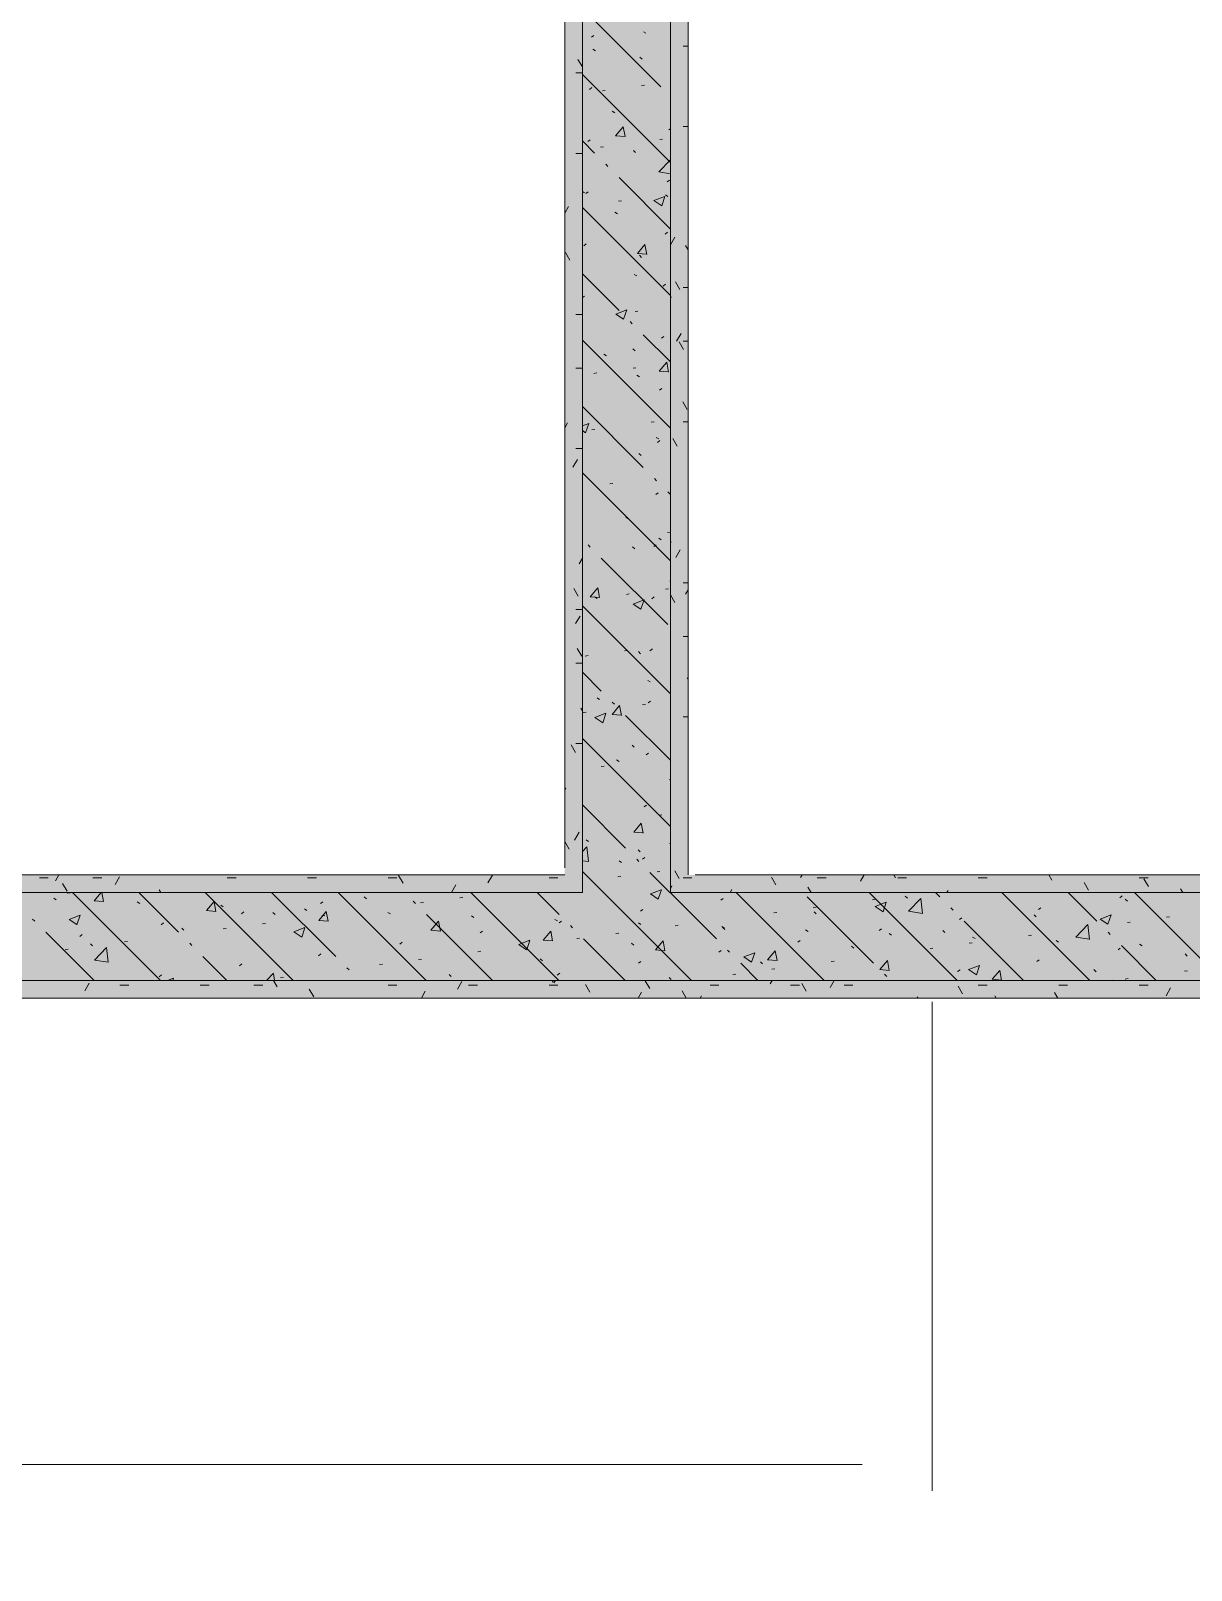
# Model space of a CAD drawing. Header units: millimetres. Extents: x -3817 to 677485, y -22715 to 103890.
# Drawn here: x 68052 to 69370, y 16791 to 18540 of the extents above; entities that cross this region are included whole.
import ezdxf

# ---------------------------------------------------------------- set-up
doc = ezdxf.new("R2010")
doc.units = ezdxf.units.MM
doc.layers.add('PDF _Геометрия', color=7, linetype='Continuous', true_color=0x1d1d1d)
doc.layers.add('PDF _Сплошная заливка', color=7, linetype='Continuous', true_color=0xffffff)

msp = doc.modelspace()

# ---------------------------------------------------------------- hatches: boundary and pattern name
at = {"layer": 'PDF _Сплошная заливка', "transparency": 33554559}
for points in [[(68658.3, 17581.4), (68678.3, 17581.4), (68678.3, 22941.3), (68658.3, 22941.3), (68658.3, 17589.3)], [(68778.3, 17561.3), (68798.3, 17561.3), (68798.3, 22941.3), (68778.3, 22941.3), (68778.3, 17971.4)], [(66721.3, 17561.3), (68678.3, 17561.3), (68678.3, 17581.4), (66073.3, 17581.4), (66073.3, 17561.3)], [(70432.2, 17561.3), (71053.3, 17561.3), (71053.3, 17581.4), (68798.3, 17581.4), (68798.3, 17561.3), (69690.1, 17561.3)], [(66803.3, 17461.3), (68778.3, 17461.3), (68778.3, 17561.3), (66053.3, 17561.3), (66053.3, 17461.3), (66721.3, 17461.3)], [(70432.2, 17461.3), (70553.3, 17461.3), (70553.3, 17561.3), (68778.3, 17561.3), (68778.3, 17461.3), (69690.1, 17461.3)], [(70533.3, 17441.3), (70553.3, 17441.3), (70553.3, 17461.3), (66923.3, 17461.3), (66923.3, 17441.3), (70525.3, 17441.3)]]:
    msp.add_hatch(color=256, dxfattribs=at).paths.add_polyline_path(points)

# ---------------------------------------------------------------- linework, layer by layer
at = {"layer": 'PDF _Геометрия', "color": 9, "lineweight": 9, "true_color": 0xc0c0c0}
for points in [[(68543.3, 22961.3), (68678.3, 22961.3), (68678.3, 17561.3), (66053.3, 17561.3), (66053.3, 18611.3), (66403.3, 18611.3), (66403.3, 18711.3), (66053.3, 18711.3), (66053.3, 19111.3), (66403.3, 19111.3), (66403.3, 19211.3), (66053.3, 19211.3), (66053.3, 22961.3), (67383.3, 22961.3)], [(67388.3, 22961.3), (66073.3, 22961.3), (66053.3, 22961.3), (66053.3, 19231.3), (66053.3, 19211.3), (67003.3, 19211.3), (67003.3, 18611.3), (66073.3, 18611.3), (66053.3, 18611.3), (66053.3, 17561.3), (66073.3, 17561.3), (68678.3, 17561.3), (68678.3, 17581.4), (68678.3, 22941.3), (68678.3, 22961.3), (68538.3, 22961.3)], [(70553.3, 17561.3), (68778.3, 17561.3), (68778.3, 22961.3), (68778.3, 22941.3), (68778.3, 17561.3), (68798.3, 17561.3), (71053.3, 17561.3)], [(70553.3, 17461.3), (66923.3, 17461.3), (66903.3, 17461.3), (66903.3, 16791.3), (66903.3, 17461.3), (68778.3, 17461.3), (70553.3, 17461.3)]]:
    msp.add_lwpolyline(points, dxfattribs=at)
at = {"layer": 'PDF _Геометрия', "color": 7, "lineweight": 9}
for points in [[(68658.3, 22941.3), (68658.3, 22920.4), (68658.3, 17589.3)], [(68798.3, 17581.4), (68798.3, 22933.3)], [(68658.3, 17581.4), (66081.3, 17581.4)], [(71025.3, 17581.4), (68806.3, 17581.4)], [(66931.3, 17441.3), (70525.3, 17441.3)], [(69075.9, 17437.3), (69075.9, 16881.5)]]:
    msp.add_lwpolyline(points, dxfattribs=at)
at = {"layer": 'PDF _Геометрия', "color": 252, "lineweight": 9, "true_color": 0x878787}
for points in [[(68767.6, 18476.7), (68692.2, 18552.1)], [(68688.7, 18533), (68691.4, 18535)], [(68747.7, 18539.4), (68750.5, 18537.6)], [(68690.3, 18519.5), (68693.1, 18517.7)], [(68743.6, 18510.4), (68746.1, 18508.2)], [(68778.3, 18390.6), (68678.3, 18490.6)], [(68686.5, 18473.8), (68689.2, 18475.8)], [(68701, 18472.3), (68704.3, 18472.7)], [(68745.5, 18478.1), (68748.8, 18478.6)], [(68712.3, 18449), (68715.2, 18447.2)], [(68726.8, 18420.2), (68716.1, 18421.2), (68724.7, 18431.4)], [(68726.8, 18420.2), (68724.7, 18431.3)], [(68776.7, 18427.9), (68778.3, 18429.1)], [(68692.2, 18401.3), (68678.3, 18415.2)], [(68684.4, 18414.6), (68687, 18416.6)], [(68698.7, 18408), (68702.1, 18408.4)], [(68736.3, 18404.3), (68738.7, 18402.1)], [(68766.1, 18416.9), (68769.4, 18417.3)], [(68707.3, 18386.2), (68704.8, 18388.7)], [(68778.3, 18377.9), (68765, 18380), (68778.3, 18393.9)], [(68778.3, 18315.2), (68719.9, 18373.6)], [(68774.6, 18368.7), (68777.2, 18370.8)], [(68678.3, 18357.8), (68680.5, 18356.3)], [(68682.2, 18355.4), (68684.9, 18357.4)], [(68768.4, 18341.5), (68759.5, 18347.5), (68772, 18352.3)], [(68768.4, 18341.5), (68772, 18352.2)], [(68772.6, 18354.1), (68775.5, 18352.3)], [(68778.3, 18239.7), (68678.3, 18339.7)], [(68715.2, 18334.3), (68718, 18332.5)], [(68719.3, 18346.7), (68722.6, 18347.2)], [(68680.1, 18296.2), (68682.7, 18298.2)], [(68751.4, 18286.5), (68740.8, 18287.4), (68749.4, 18297.6)], [(68751.5, 18286.4), (68749.4, 18297.6)], [(68772.4, 18309.5), (68775.1, 18311.6)], [(68743.1, 18285.3), (68745.6, 18283)], [(68719.9, 18222.7), (68678.3, 18264.3)], [(68737.3, 18263.7), (68740.1, 18261.9)], [(68770.2, 18250.3), (68772.9, 18252.4)], [(68678.3, 18237.3), (68680.6, 18239)], [(68725.1, 18212.6), (68716.3, 18218.6), (68728.7, 18223.4)], [(68725.1, 18212.6), (68728.7, 18223.3)], [(68735, 18207.6), (68732.4, 18210.2)], [(68738.1, 18221.3), (68741.4, 18221.7)], [(68778.3, 18164.3), (68747.5, 18195.1)], [(68768.1, 18191.2), (68770.7, 18193.2)], [(68778.3, 18088.9), (68678.3, 18188.9)], [(68678.3, 18179.8), (68678.4, 18179.9)], [(68702.6, 18172.9), (68705.5, 18171.1)], [(68735.7, 18179.2), (68738.2, 18176.9)], [(68735.8, 18157), (68739.1, 18157.4)], [(68776.1, 18152.8), (68765.5, 18153.7), (68774.1, 18163.9)], [(68776.1, 18152.7), (68774.1, 18163.9)], [(68691.3, 18151.1), (68694.6, 18151.6)], [(68740.1, 18149), (68743, 18147.2)], [(68765.9, 18132), (68768.6, 18134)], [(68747.5, 18044.2), (68678.3, 18113.5)], [(68678.3, 18091.7), (68685.5, 18094.4)], [(68678.3, 18086.1), (68681.9, 18083.7)], [(68681.9, 18083.6), (68685.5, 18094.4)], [(68689, 18086.9), (68692.3, 18087.3)], [(68756.4, 18095.7), (68759.7, 18096.2)], [(68762.2, 18078.5), (68765, 18076.7)], [(68763.8, 18072.8), (68766.4, 18074.8)], [(68742.6, 18060.1), (68745, 18057.9)], [(68778.3, 17938), (68678.3, 18038)], [(68709.6, 18025.6), (68712.9, 18026.1)], [(68762.6, 18029.1), (68760.1, 18031.6)], [(68761.6, 18013.6), (68764.3, 18015.6)], [(68778.3, 18013.5), (68775.2, 18016.5)], [(68727.6, 17987.6), (68730.4, 17985.8)], [(68765, 17963.8), (68767.9, 17962)], [(68775.1, 17970.3), (68778.3, 17970.7)], [(68687.2, 17953.7), (68684.7, 17956.2)], [(68735.2, 17954.1), (68737.7, 17951.8)], [(68759.4, 17954.4), (68762.1, 17956.4)], [(68775.2, 17865.7), (68699.8, 17941.1)], [(68777.8, 17915), (68778.3, 17914.6)], [(68697.9, 17896.4), (68687.3, 17897.4), (68695.9, 17907.6)], [(68692.2, 17897.3), (68695, 17895.5)], [(68697.9, 17896.4), (68695.9, 17907.5)], [(68728.3, 17900.1), (68731.6, 17900.6)], [(68744.7, 17883.2), (68735.9, 17889.1), (68748.3, 17893.9)], [(68744.7, 17883.1), (68748.3, 17893.9)], [(68757.3, 17895.2), (68759.9, 17897.2)], [(68772.8, 17906), (68776.2, 17906.4)], [(68778.3, 17787.1), (68678.3, 17887.1)], [(68681.5, 17830), (68684.9, 17830.5)], [(68726.1, 17835.9), (68729.4, 17836.3)], [(68742, 17835), (68744.5, 17832.7)], [(68755.1, 17836), (68757.8, 17838.1)], [(68699.8, 17790.2), (68678.3, 17811.7)], [(68752.5, 17802.4), (68755.3, 17800.6)], [(68695, 17782.5), (68697.9, 17780.7)], [(68722.6, 17762.7), (68712, 17763.6), (68720.5, 17773.8)], [(68714.8, 17775.2), (68712.3, 17777.7)], [(68722.6, 17762.6), (68720.5, 17773.8)], [(68746.6, 17774.6), (68749.9, 17775.1)], [(68753, 17776.8), (68755.6, 17778.9)], [(68679.3, 17765.8), (68682.6, 17766.2)], [(68701.5, 17754.2), (68692.6, 17760.2), (68705.1, 17765)], [(68701.5, 17754.2), (68705.1, 17764.9)], [(68778.3, 17711.7), (68727.4, 17762.6)], [(68778.3, 17636.2), (68678.3, 17736.2)], [(68734.7, 17728.9), (68737.2, 17726.6)], [(68750.8, 17717.6), (68753.5, 17719.7)], [(68699.8, 17704.5), (68703.2, 17704.9)], [(68717.1, 17712), (68719.9, 17710.2)], [(68777.3, 17689.9), (68778.3, 17689)], [(68727.4, 17611.7), (68678.3, 17660.9)], [(68748.6, 17658.5), (68751.3, 17660.5)], [(68765.4, 17649.1), (68768.7, 17649.6)], [(68747.3, 17629), (68736.6, 17629.9), (68745.2, 17640.1)], [(68747.3, 17628.9), (68745.2, 17640.1)], [(68678.3, 17608.1), (68683.3, 17613.3)], [(68682.5, 17621.2), (68685.3, 17619.4)], [(68685.3, 17596.4), (68683.4, 17613.3)], [(68777.4, 17617.2), (68778.3, 17616.6)], [(68678.3, 17597.5), (68685.3, 17596.5)], [(68720, 17597.3), (68722.8, 17595.5)], [(68742.5, 17596.6), (68740, 17599.1)], [(68741.5, 17609.8), (68744, 17607.6)], [(68746.5, 17599.3), (68749.1, 17601.3)], [(68802.3, 17461.3), (68778.3, 17485.4), (68702.3, 17561.3), (68678.3, 17585.4)], [(68718.6, 17579), (68721.9, 17579.5)], [(68830.5, 17508.6), (68778.3, 17560.9), (68777.8, 17561.3), (68755.1, 17584.1)], [(68763.1, 17584.9), (68766.4, 17585.3)], [(68092.9, 17560.6), (68096.3, 17561.1)], [(68198.8, 17461.3), (68098.8, 17561.3)], [(68134.3, 17551), (68123.7, 17551.9), (68131.6, 17561.3)], [(68134.3, 17551), (68132.4, 17561.3)], [(68219.5, 17516.2), (68174.3, 17561.3)], [(68349.7, 17461.3), (68249.7, 17561.3)], [(68398, 17488.5), (68325.2, 17561.3)], [(68500.6, 17461.3), (68400.6, 17561.3)], [(68651.4, 17461.3), (68551.4, 17561.3)], [(68652, 17536.3), (68626.9, 17561.3)], [(68764.3, 17553.7), (68755.5, 17559.7), (68759.8, 17561.3), (68767.9, 17564.5)], [(68764.3, 17553.7), (68766.9, 17561.3), (68768, 17564.4)], [(68953.2, 17461.3), (68853.2, 17561.3)], [(69104, 17461.3), (69004, 17561.3)], [(69084.5, 17556.4), (69079.5, 17561.3)], [(69254.9, 17461.3), (69154.9, 17561.3)], [(69263, 17528.7), (69230.4, 17561.3)], [(69405.8, 17461.3), (69305.8, 17561.3)], [(68077.6, 17554.9), (68080.4, 17553.1)], [(68172.5, 17550.8), (68175.4, 17549)], [(68261.8, 17539.8), (68251.2, 17540.8), (68259.8, 17551)], [(68261.8, 17539.8), (68259.8, 17550.9)], [(68267.4, 17546.8), (68270.3, 17545)], [(68380.7, 17548.7), (68383.3, 17550.7)], [(68430.4, 17556.5), (68432.9, 17554.2)], [(68488.5, 17548.8), (68486, 17551.4)], [(68494.5, 17549.5), (68497.8, 17550)], [(68539, 17555.4), (68542.3, 17555.8)], [(68835.6, 17552.6), (68838.3, 17554.6)], [(69009, 17481), (68933.6, 17556.4)], [(68940.5, 17544.3), (68943.8, 17544.7)], [(69007.8, 17553.1), (69011.1, 17553.6)], [(69019.9, 17539.5), (69011, 17545.4), (69023.5, 17550.2)], [(69019.9, 17539.4), (69023.5, 17550.2)], [(69045.2, 17557.2), (69047.7, 17554.9)], [(69064.8, 17537.6), (69049, 17540.1), (69062.9, 17554.5)], [(69064.8, 17537.6), (69062.9, 17554.4)], [(69099.6, 17541.3), (69097, 17543.8)], [(69196.7, 17542), (69199.3, 17544.1)], [(69289, 17555.4), (69291.7, 17557.4)], [(69295.2, 17553.7), (69297.7, 17551.4)], [(68056, 17528.7), (68053.5, 17531.2)], [(68103.9, 17524.9), (68095.1, 17530.8), (68107.5, 17535.6)], [(68103.9, 17524.8), (68107.5, 17535.5)], [(68199.6, 17524.8), (68202.2, 17526.8)], [(68290.9, 17537.3), (68293.5, 17539.4)], [(68314.8, 17525.9), (68318.1, 17526.3)], [(68326.7, 17538.7), (68329.2, 17536.4)], [(68362.4, 17542.8), (68365.2, 17541)], [(68389.3, 17528.7), (68378.7, 17529.6), (68387.3, 17539.8)], [(68382.2, 17534.7), (68385.5, 17535.2)], [(68389.4, 17528.6), (68387.3, 17539.8)], [(68457.3, 17538.8), (68460.1, 17537)], [(68576, 17461.3), (68501.1, 17536.3)], [(68516.9, 17517.5), (68506.2, 17518.5), (68514.8, 17528.7)], [(68516.9, 17517.5), (68514.8, 17528.6)], [(68552.2, 17534.8), (68555, 17533)], [(68647.1, 17530.8), (68649.9, 17529)], [(68652, 17526.7), (68654.6, 17528.8)], [(68742, 17526.8), (68744.8, 17525)], [(68744.3, 17540.1), (68747, 17542.1)], [(68896, 17538.4), (68899.3, 17538.8)], [(68941.5, 17539.4), (68944, 17537.1)], [(69106.9, 17530.6), (69109.5, 17532.7)], [(69179.5, 17461.3), (69112.1, 17528.7)], [(69191.5, 17535.9), (69194, 17533.6)], [(69275.4, 17525.2), (69266.5, 17531.2), (69279, 17536)], [(69275.4, 17525.2), (69279, 17535.9)], [(69297.5, 17527.3), (69300.8, 17527.7)], [(69342, 17533.2), (69345.3, 17533.6)], [(68123.4, 17461.3), (68068.6, 17516.2)], [(68107.2, 17511.5), (68109.9, 17513.5)], [(68223.1, 17520.9), (68225.5, 17518.6)], [(68270.3, 17520), (68273.6, 17520.4)], [(68359.4, 17510.6), (68350.6, 17516.6), (68363, 17521.4)], [(68359.4, 17510.6), (68363, 17521.3)], [(68562.1, 17515.4), (68564.8, 17517.4)], [(68644.4, 17506.4), (68633.8, 17507.3), (68642.3, 17517.5)], [(68644.4, 17506.3), (68642.4, 17517.5)], [(68667.1, 17521.2), (68664.6, 17523.7)], [(68671.8, 17508.9), (68675.1, 17509.3)], [(68726.9, 17461.3), (68679.6, 17508.6)], [(68716.3, 17514.8), (68719.7, 17515.2)], [(68783.7, 17523.6), (68787, 17524.1)], [(68836.9, 17522.8), (68839.8, 17521)], [(68837.9, 17521.6), (68840.3, 17519.3)], [(68931.8, 17518.8), (68934.7, 17517)], [(69015.6, 17518.1), (69018.2, 17520.2)], [(69026.8, 17514.8), (69029.6, 17513)], [(69087.8, 17518.1), (69090.3, 17515.9)], [(69121.7, 17510.7), (69124.5, 17508.9)], [(69185.2, 17512.5), (69188.5, 17513)], [(69254.6, 17508.2), (69238.8, 17510.6), (69252.6, 17525.1)], [(69254.6, 17508.1), (69252.6, 17525)], [(69278.1, 17513.6), (69275.6, 17516.2)], [(68090.7, 17496.4), (68094, 17496.8)], [(68119.4, 17503.1), (68121.8, 17500.8)], [(68139.6, 17482.1), (68123.8, 17484.6), (68137.6, 17499)], [(68139.6, 17482.1), (68137.7, 17499)], [(68158, 17505.2), (68161.3, 17505.7)], [(68234.6, 17501.1), (68232.1, 17503.6)], [(68378.5, 17489.5), (68381.2, 17491.6)], [(68470.9, 17502.8), (68473.5, 17504.9)], [(68559.5, 17494.1), (68562.9, 17494.6)], [(68614.9, 17496.4), (68606.1, 17502.3), (68618.5, 17507.1)], [(68615, 17496.3), (68618.6, 17507.1)], [(68734.2, 17503.8), (68736.6, 17501.5)], [(68771.9, 17495.2), (68761.3, 17496.1), (68769.9, 17506.4)], [(68771.9, 17495.2), (68769.9, 17506.3)], [(68833.4, 17493.4), (68836.1, 17495.4)], [(68845.6, 17493.5), (68843.1, 17496)], [(68870.5, 17482.1), (68861.6, 17488.1), (68874.1, 17492.9)], [(68870.5, 17482.1), (68874.1, 17492.8)], [(68899.5, 17484.1), (68888.8, 17485), (68897.4, 17495.2)], [(68899.5, 17484), (68897.4, 17495.2)], [(68923.2, 17504.8), (68925.9, 17506.8)], [(68984.2, 17500.3), (68986.6, 17498.1)], [(69073.3, 17497.8), (69076.6, 17498.2)], [(69117.8, 17503.6), (69121.2, 17504.1)], [(69216.6, 17506.7), (69219.4, 17504.9)], [(69286.9, 17496.2), (69289.5, 17498.2)], [(69330.4, 17461.3), (69290.7, 17501.1)], [(69311.5, 17502.7), (69314.3, 17500.9)], [(69363.1, 17491.5), (69365.6, 17489.2)], [(68274.3, 17461.3), (68247.1, 17488.5)], [(68288.7, 17478.1), (68291.4, 17480.2)], [(68413.1, 17473.4), (68410.6, 17475.9)], [(68447.7, 17479.4), (68451, 17479.8)], [(68492.2, 17485.2), (68495.5, 17485.7)], [(68630.5, 17486), (68632.9, 17483.7)], [(68742.1, 17480.9), (68744.8, 17482.9)], [(68877.8, 17461.3), (68858.2, 17481)], [(68880.5, 17482.5), (68882.9, 17480.3)], [(68893.7, 17474.1), (68897, 17474.6)], [(68961, 17483), (68964.4, 17483.4)], [(69027, 17472.9), (69016.4, 17473.8), (69024.9, 17484.1)], [(69027, 17472.9), (69024.9, 17484)], [(69104.7, 17471.5), (69107.4, 17473.5)], [(69126, 17467.9), (69117.1, 17473.9), (69129.6, 17478.6)], [(69126, 17467.8), (69129.6, 17478.6)], [(69194.5, 17482.8), (69197.2, 17484.9)], [(69259.4, 17473.7), (69261.9, 17471.4)], [(68197.4, 17465.6), (68200.1, 17467.7)], [(68206.7, 17461.3), (68213.6, 17464)], [(68212.8, 17461.3), (68213.6, 17464)], [(68319.5, 17461.3), (68327.4, 17469.6)], [(68328.4, 17461.3), (68327.4, 17469.5)], [(68335.4, 17464.6), (68338.7, 17465)], [(68526.8, 17468.2), (68529.3, 17465.9)], [(68649.8, 17467.6), (68652.5, 17469.6)], [(68776.8, 17464.7), (68778.3, 17463.4), (68779.2, 17462.5)], [(68849.2, 17468.3), (68852.5, 17468.7)], [(69024.1, 17465.9), (69021.6, 17468.4)], [(69154.5, 17461.7), (69143.9, 17462.7), (69152.5, 17472.9)], [(69154.5, 17461.7), (69152.5, 17472.8)], [(69279.7, 17461.3), (69280, 17461.7)], [(69280.1, 17461.3), (69280, 17461.7)], [(69295.2, 17463), (69298.5, 17463.5)], [(69362.5, 17471.9), (69365.9, 17472.3)]]:
    msp.add_lwpolyline(points, dxfattribs=at)
at = {"layer": 'PDF _Геометрия', "color": 253, "lineweight": 9, "true_color": 0x9b9b9b}
for points in [[(68792.8, 18522.9), (68798.3, 18522.9)], [(68678.3, 18499.3), (68673.3, 18507.8)], [(68670.9, 18492.5), (68678.3, 18492.5)], [(68798.3, 18474.3), (68798.2, 18474.3)], [(68792.8, 18431.5), (68798.3, 18431.5)], [(68670.9, 18401), (68678.3, 18401)], [(68662.5, 18340.6), (68658.3, 18333.2)], [(68783.4, 18306), (68778.3, 18297.3)], [(68798.3, 18291.4), (68795.3, 18296.6)], [(68664.2, 18279.8), (68659.2, 18288.5)], [(68789.1, 18246.3), (68784.1, 18255)], [(68792.8, 18248.6), (68798.3, 18248.6)], [(68779.3, 18238), (68778.3, 18236.2)], [(68670.9, 18218.1), (68678.3, 18218.1)], [(68790.4, 18196.3), (68785.4, 18187.6)], [(68793.2, 18178.3), (68788.2, 18187)], [(68792.8, 18187.7), (68798.3, 18187.7)], [(68670.9, 18157.2), (68678.3, 18157.2)], [(68797.3, 18110.2), (68792.3, 18118.9)], [(68661.4, 18094.8), (68658.3, 18089.3)], [(68792.8, 18096.2), (68798.3, 18096.2)], [(68786.1, 18068.6), (68781.1, 18077.3)], [(68672.6, 18053.2), (68667.6, 18044.5)], [(68670.9, 18065.7), (68678.3, 18065.7)], [(68779.1, 17958.9), (68778.3, 17960.3)], [(68789.3, 17950.6), (68784.3, 17941.9)], [(68678.3, 17941.1), (68674.6, 17934.8)], [(68792.8, 17913.3), (68798.3, 17913.3)], [(68673.5, 17898), (68668.5, 17906.7)], [(68783.2, 17890.9), (68778.3, 17899.4)], [(68798.3, 17905.1), (68795.5, 17900.3)], [(68675.6, 17875.5), (68670.5, 17866.8)], [(68670.9, 17882.9), (68678.3, 17882.9)], [(68792.8, 17852.4), (68798.3, 17852.4)], [(68677.6, 17829.9), (68672.5, 17838.6)], [(68670.9, 17821.9), (68678.3, 17821.9)], [(68798.3, 17803.8), (68797.4, 17805.2)], [(68678.3, 17767.8), (68676.6, 17770.6)], [(68792.8, 17760.9), (68798.3, 17760.9)], [(68670.5, 17720.3), (68665.5, 17729)], [(68670.9, 17730.5), (68678.3, 17730.5)], [(68659.3, 17678.6), (68658.3, 17680.5)], [(68663.4, 17610.6), (68658.4, 17619.3)], [(68674.5, 17629.8), (68669.5, 17621)], [(68083.4, 17581.4), (68079.5, 17574.5)], [(68152.5, 17579.2), (68147.5, 17570.4)], [(68474.6, 17571.9), (68469.5, 17580.7)], [(68576, 17581), (68570.9, 17572.3)], [(68788.3, 17577.1), (68783.3, 17585.8)], [(68856.4, 17581.2), (68856.3, 17581.4)], [(68898, 17570), (68893, 17578.8)], [(68928.1, 17581.4), (68926.3, 17578.3)], [(68998.5, 17581.4), (68994.4, 17574.2)], [(69034.1, 17578.2), (69032.3, 17581.4)], [(69211.8, 17575.2), (69208.2, 17581.4)], [(68061.3, 17578.1), (68071.3, 17578.1)], [(68092.8, 17562.7), (68087.7, 17571.4)], [(68122.2, 17578.1), (68132.3, 17578.1)], [(68199.1, 17561.3), (68197.4, 17564.3)], [(68274.6, 17578.1), (68284.7, 17578.1)], [(68366.1, 17578.1), (68376.1, 17578.1)], [(68457.5, 17578.1), (68467.6, 17578.1)], [(68534.3, 17569.9), (68529.4, 17561.3)], [(68640.4, 17578.1), (68650.4, 17578.1)], [(68780.1, 17568.8), (68778.3, 17565.7)], [(68792.8, 17578.1), (68798.3, 17578.1), (68802.8, 17578.1)], [(68848.1, 17564.7), (68846.2, 17561.3)], [(68938.2, 17561.3), (68934.6, 17567.6)], [(68945.2, 17578.1), (68955.2, 17578.1)], [(69036.6, 17578.1), (69046.7, 17578.1)], [(69093.8, 17563.6), (69092.5, 17561.3)], [(69128.1, 17578.1), (69138.1, 17578.1)], [(69253.4, 17564.1), (69248.4, 17572.8)], [(69310.9, 17578.1), (69321, 17578.1)], [(69321.4, 17568.1), (69316.4, 17576.9)], [(69360.6, 17561.3), (69358, 17565.7)], [(68118, 17458.3), (68112.9, 17449.6)], [(68152.7, 17456.1), (68162.8, 17456.1)], [(68221.8, 17461.2), (68221.7, 17461.3)], [(68244.1, 17456.1), (68254.2, 17456.1)], [(68305.1, 17456.1), (68315.2, 17456.1)], [(68331.4, 17454.1), (68327.2, 17461.3)], [(68457.5, 17456.1), (68467.6, 17456.1)], [(68541.4, 17460.2), (68536.4, 17451.5)], [(68548.9, 17456.1), (68559, 17456.1)], [(68640.4, 17456.1), (68650.4, 17456.1)], [(68645.2, 17459.3), (68644, 17461.3)], [(68647.6, 17461.3), (68646, 17458.6)], [(68686.8, 17448.1), (68681.8, 17456.8)], [(68754.9, 17452.2), (68749.8, 17460.9)], [(68823.3, 17456.1), (68833.3, 17456.1)], [(68894, 17461.3), (68891.8, 17457.5)], [(68914.7, 17456.1), (68924.8, 17456.1)], [(68932.6, 17449.2), (68927.5, 17457.9)], [(68964.4, 17461.3), (68959.8, 17453.4)], [(68975.7, 17456.1), (68985.7, 17456.1)], [(69128.1, 17456.1), (69138.1, 17456.1)], [(69219.5, 17456.1), (69229.6, 17456.1)], [(69310.9, 17456.1), (69321, 17456.1)], [(68373.1, 17442.9), (68368, 17451.7)], [(68499.8, 17449.1), (68495.3, 17441.3)], [(68745.5, 17448), (68741.7, 17441.3)], [(68796.3, 17441.3), (68791.5, 17449.8)], [(68813.5, 17443.9), (68812.1, 17441.3)], [(69059.3, 17442.8), (69058.4, 17441.3)], [(69110.3, 17446.2), (69105.2, 17454.9)], [(69148.3, 17441.3), (69146.9, 17443.8)], [(69218.7, 17441.3), (69214.9, 17447.9)], [(69346.6, 17452.9), (69341.6, 17444.1)]]:
    msp.add_lwpolyline(points, dxfattribs=at)
at = {"layer": 'PDF _Геометрия', "color": 253, "lineweight": 9, "true_color": 0xaaaaaa}
msp.add_lwpolyline([(67408.8, 16911.4), (68996.3, 16911.4)], dxfattribs=at)
at = {"layer": 'PDF _Сплошная заливка', "lineweight": 35, "transparency": 33554559}
msp.add_solid([(68778.3, 17561.3), (68778.3, 22961.3), (68678.3, 17561.3), (68678.3, 22961.3)], dxfattribs=at)

doc.saveas('drawing.dxf')
